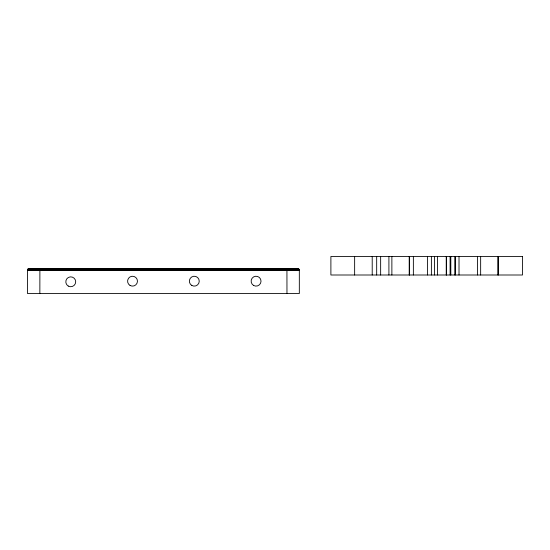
<?xml version="1.0" encoding="UTF-8"?>
<svg xmlns="http://www.w3.org/2000/svg" width="550" height="550" viewBox="0 0 550 550"><rect width="100%" height="100%" fill="white"/><g stroke="black" fill="none" stroke-linecap="round" stroke-linejoin="round"><path stroke-width="0.82" d="M38.246 269.816L38.383 268.833M36.664 269.816L36.981 268.819M35.138 269.816L35.599 268.819M33.688 269.816L34.299 268.819M39.889 268.847L39.854 293.535M32.347 269.816L33.089 268.819M27.521 269.816L27.5 293.535L299.324 293.535L299.324 270.057L298.327 268.847L28.497 268.847L27.521 269.816L299.296 269.816M31.137 269.816L31.996 268.819M30.071 269.816L31.034 268.819M29.177 269.816L30.229 268.819M28.462 269.816L29.583 268.819M27.947 269.816L29.116 268.819M27.631 269.816L28.834 268.819M27.665 269.438L299.159 269.438M27.981 269.081L298.843 269.081M28.188 268.95L298.636 268.95L299.193 269.816M27.864 269.184L298.959 269.184M27.754 269.308L299.069 269.308M27.631 269.514L299.193 269.514M27.596 269.582L299.228 269.582M27.541 269.741L299.282 269.741M297.708 268.819L298.231 268.847M297.241 268.819L298.361 269.816M296.594 268.819L297.646 269.816M295.79 268.819L296.752 269.816M294.827 268.819L295.687 269.816M293.734 268.819L294.477 269.816M292.524 268.819L293.136 269.816M286.454 268.819L286.839 269.246M291.218 268.819L291.686 269.816M297.784 268.826L298.877 269.816M289.843 268.819L290.159 269.816M288.441 268.833L288.578 269.816M286.935 268.847L286.969 293.535M498.176 256.465L498.176 275M498.004 256.465L498.004 275M480.652 256.465L480.652 275M477.469 256.465L477.469 275M459.016 256.465L459.016 275M455.462 256.465L455.462 275M454.788 256.465L454.788 275M450.814 256.465L450.821 275M450.092 256.465L450.092 275M446.511 256.465L446.511 275M446.236 256.465L446.236 275M437.559 256.465L437.553 275M434.589 256.465L434.589 275M431.386 256.465L431.386 275M427.412 256.465L427.412 275M413.366 256.465L413.366 275M409.393 256.465L409.393 275M409.221 256.465L409.221 275M391.875 256.465L391.875 275M388.912 256.465L388.912 275M380.648 256.465L380.648 275M376.674 256.465L376.674 275M372.212 256.465L372.212 275M354.64 256.465L354.64 275M27.5 269.974L299.324 270.057L27.5 269.974M522.5 256.465L330.894 256.465L330.894 275L522.5 275L522.5 256.465M253.605 285.457A4.943 4.943 0 0 0 261.023 281.181A4.943 4.943 0 0 0 253.605 276.897A4.943 4.943 0 0 0 253.605 285.457M191.826 285.457A4.943 4.943 0 0 0 199.244 281.181A4.943 4.943 0 0 0 191.826 276.897A4.943 4.943 0 0 0 191.826 285.457M130.054 285.457A4.943 4.943 0 0 0 137.466 281.181A4.943 4.943 0 0 0 130.054 276.897A4.943 4.943 0 0 0 130.054 285.457M68.276 286.076A4.943 4.943 0 0 0 75.687 281.793A4.943 4.943 0 0 0 68.276 277.516A4.943 4.943 0 0 0 68.276 286.076"/></g></svg>
